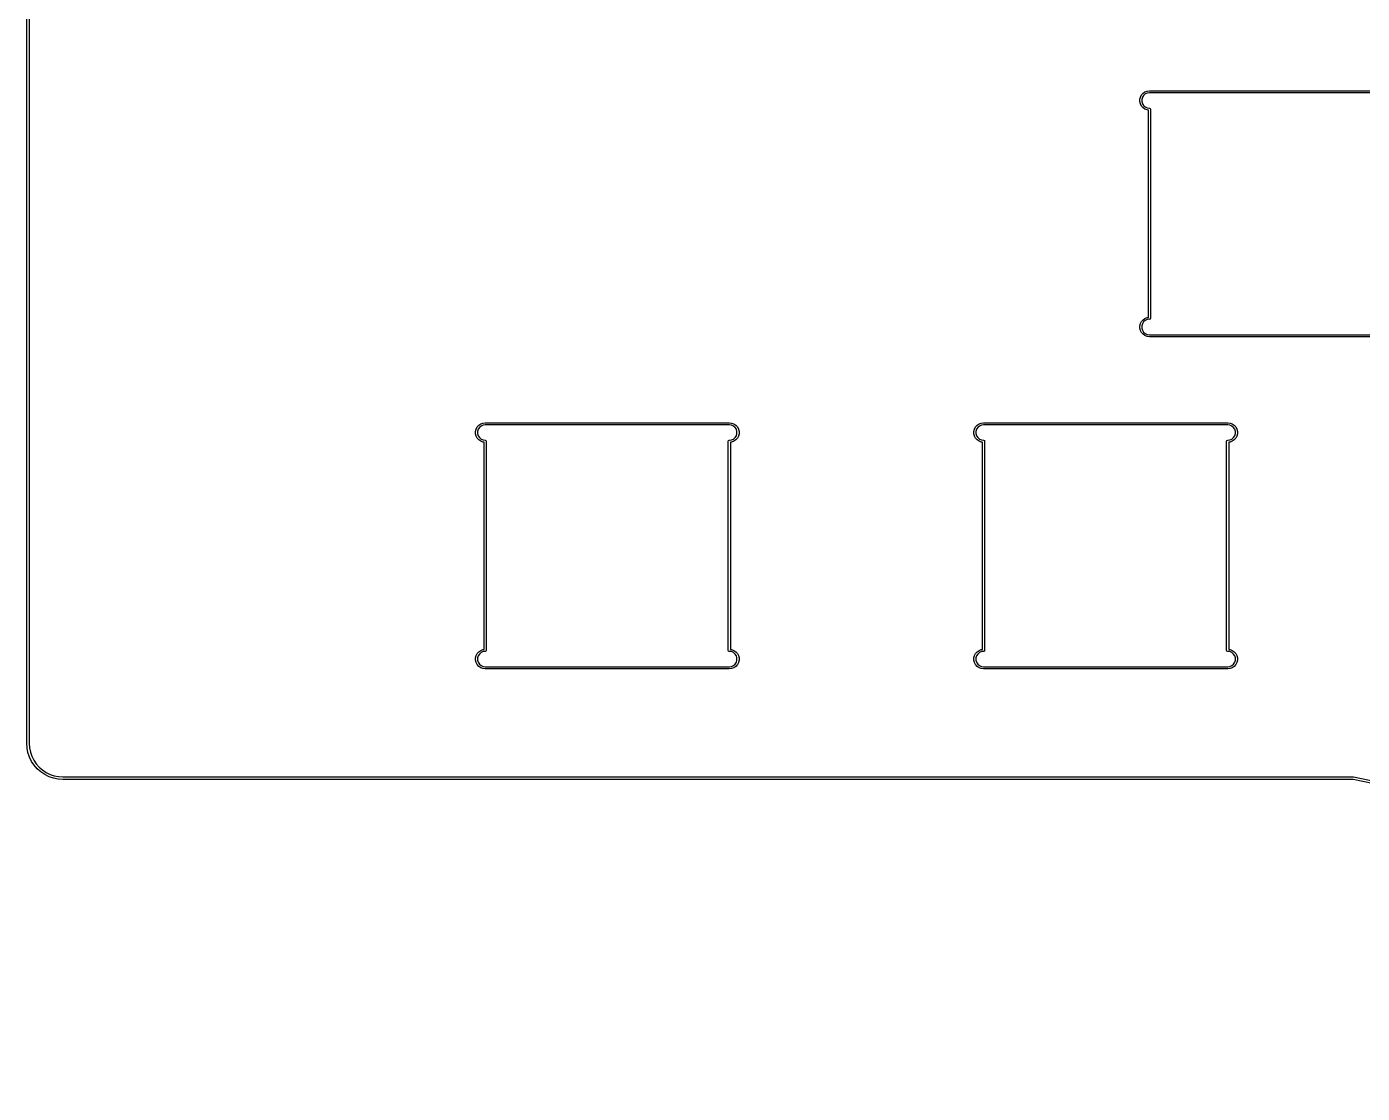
# Model space of a CAD drawing. Extents: x 11 to 430, y -338 to -15.
# Drawn here: x 11.4 to 88, y -337.6 to -276.4 of the extents above; entities that cross this region are included whole.
import ezdxf

# ---------------------------------------------------------------- set-up
doc = ezdxf.new("R2010")
doc.units = 0
doc.layers.add('BLACK', color=7, linetype='CONTINUOUS')

msp = doc.modelspace()

# ---------------------------------------------------------------- linework, layer by layer
at = {"layer": 'BLACK', "linetype": 'CONTINUOUS'}
for p, q in [((11.425, -317.5), (11.425, -234)), ((11.575, -234), (11.575, -317.5)), ((75.3414, -280.304), (75.431, -280.203)), ((75.431, -280.203), (75.5421, -280.126)), ((75.562, -280.248), (75.4663, -280.331)), ((75.5421, -280.126), (75.6683, -280.079)), ((75.6771, -280.196), (75.562, -280.248)), ((75.6683, -280.079), (75.8023, -280.062)), ((75.7942, -280.179), (75.6771, -280.196)), ((75.8023, -280.182), (75.7942, -280.179)), ((75.8023, -280.062), (75.8023, -280.062)), ((75.8023, -280.062), (89.7977, -280.062)), ((89.7977, -280.182), (75.8023, -280.182)), ((75.2464, -280.555), (75.2787, -280.424)), ((75.2464, -280.69), (75.2464, -280.555)), ((75.2787, -280.821), (75.2464, -280.69)), ((75.2787, -280.424), (75.3414, -280.304)), ((75.3414, -280.94), (75.2787, -280.821)), ((75.431, -281.041), (75.3414, -280.94)), ((75.3979, -280.438), (75.3623, -280.559)), ((75.3623, -280.559), (75.3623, -280.686)), ((75.3623, -280.686), (75.3979, -280.807)), ((75.4663, -280.331), (75.3979, -280.438)), ((75.3979, -280.807), (75.4663, -280.913)), ((75.4663, -280.913), (75.562, -280.996)), ((75.562, -280.996), (75.6771, -281.049)), ((75.5421, -281.118), (75.431, -281.041)), ((75.6683, -281.166), (75.5421, -281.118)), ((75.7423, -281.175), (75.6683, -281.166)), ((75.6771, -281.049), (75.7942, -281.066)), ((75.7423, -293.065), (75.7423, -281.175)), ((75.7942, -281.066), (75.8023, -281.062)), ((75.8023, -281.062), (75.8447, -281.08)), ((75.8447, -281.08), (75.8623, -281.122)), ((75.8623, -281.122), (75.8623, -293.118)), ((75.3414, -293.3), (75.431, -293.199)), ((75.431, -293.199), (75.5421, -293.122)), ((75.562, -293.244), (75.4663, -293.327)), ((75.5421, -293.122), (75.6683, -293.074)), ((75.6771, -293.191), (75.562, -293.244)), ((75.6683, -293.074), (75.7423, -293.065)), ((75.7942, -293.174), (75.6771, -293.191)), ((75.8023, -293.178), (75.7942, -293.174)), ((75.8447, -293.16), (75.8023, -293.178)), ((75.8623, -293.118), (75.8447, -293.16)), ((75.2464, -293.55), (75.2787, -293.419)), ((75.2464, -293.685), (75.2464, -293.55)), ((75.2787, -293.816), (75.2464, -293.685)), ((75.2787, -293.419), (75.3414, -293.3)), ((75.3414, -293.936), (75.2787, -293.816)), ((75.431, -294.037), (75.3414, -293.936)), ((75.3979, -293.433), (75.3623, -293.554)), ((75.3623, -293.554), (75.3623, -293.681)), ((75.3623, -293.681), (75.3979, -293.802)), ((75.4663, -293.327), (75.3979, -293.433)), ((75.3979, -293.802), (75.4663, -293.909)), ((75.5421, -294.114), (75.431, -294.037)), ((75.4663, -293.909), (75.562, -293.992)), ((75.562, -293.992), (75.6771, -294.044)), ((75.6771, -294.044), (75.7942, -294.061)), ((75.6683, -294.161), (75.5421, -294.114)), ((75.8023, -294.178), (75.6683, -294.161)), ((75.7942, -294.061), (75.8023, -294.058)), ((75.8023, -294.058), (89.7977, -294.058)), ((89.7977, -294.178), (75.8023, -294.178)), ((37.1912, -299.474), (37.2539, -299.354)), ((37.2539, -299.354), (37.3435, -299.253)), ((37.3789, -299.381), (37.3104, -299.488)), ((37.3435, -299.253), (37.4546, -299.176)), ((37.4745, -299.298), (37.3789, -299.381)), ((37.4546, -299.176), (37.5808, -299.129)), ((37.5896, -299.246), (37.4745, -299.298)), ((37.5808, -299.129), (37.7148, -299.112)), ((37.7067, -299.229), (37.5896, -299.246)), ((37.7148, -299.232), (37.7067, -299.229)), ((37.7148, -299.112), (37.7148, -299.112)), ((37.7148, -299.112), (51.7102, -299.112)), ((51.7102, -299.232), (37.7148, -299.232)), ((51.7102, -299.112), (51.8442, -299.129)), ((51.7183, -299.229), (51.7102, -299.232)), ((51.8354, -299.246), (51.7183, -299.229)), ((51.9505, -299.298), (51.8354, -299.246)), ((51.8442, -299.129), (51.9704, -299.176)), ((52.0462, -299.381), (51.9505, -299.298)), ((51.9704, -299.176), (52.0816, -299.253)), ((52.1146, -299.488), (52.0462, -299.381)), ((52.0816, -299.253), (52.1711, -299.354)), ((52.1711, -299.354), (52.2338, -299.474)), ((65.7662, -299.474), (65.8289, -299.354)), ((65.8289, -299.354), (65.9184, -299.253)), ((65.9538, -299.381), (65.8854, -299.488)), ((65.9184, -299.253), (66.0296, -299.176)), ((66.0495, -299.298), (65.9538, -299.381)), ((66.0296, -299.176), (66.1558, -299.129)), ((66.1646, -299.246), (66.0495, -299.298)), ((66.1558, -299.129), (66.2898, -299.112)), ((66.2817, -299.229), (66.1646, -299.246)), ((66.2898, -299.232), (66.2817, -299.229)), ((66.2898, -299.112), (66.2898, -299.112)), ((66.2898, -299.112), (80.2852, -299.112)), ((80.2852, -299.232), (66.2898, -299.232)), ((80.2852, -299.112), (80.4192, -299.129)), ((80.2933, -299.229), (80.2852, -299.232)), ((80.4104, -299.246), (80.2933, -299.229)), ((80.5255, -299.298), (80.4104, -299.246)), ((80.4192, -299.129), (80.5454, -299.176)), ((80.6211, -299.381), (80.5255, -299.298)), ((80.5454, -299.176), (80.6565, -299.253)), ((80.6896, -299.488), (80.6211, -299.381)), ((80.6565, -299.253), (80.7461, -299.354)), ((80.7461, -299.354), (80.8088, -299.474)), ((37.1589, -299.605), (37.1912, -299.474)), ((37.1589, -299.74), (37.1589, -299.605)), ((37.1912, -299.871), (37.1589, -299.74)), ((37.2539, -299.99), (37.1912, -299.871)), ((37.3435, -300.091), (37.2539, -299.99)), ((37.3104, -299.488), (37.2748, -299.609)), ((37.2748, -299.609), (37.2748, -299.736)), ((37.2748, -299.736), (37.3104, -299.857)), ((37.3104, -299.857), (37.3789, -299.963)), ((37.4546, -300.168), (37.3435, -300.091)), ((37.3789, -299.963), (37.4745, -300.046)), ((37.5808, -300.216), (37.4546, -300.168)), ((37.4745, -300.046), (37.5896, -300.099)), ((37.5896, -300.099), (37.7067, -300.116)), ((37.7067, -300.116), (37.7148, -300.112)), ((37.7148, -300.112), (37.7572, -300.13)), ((37.7572, -300.13), (37.7748, -300.172)), ((37.7748, -300.172), (37.7748, -312.168)), ((51.6502, -300.172), (51.6678, -300.13)), ((51.6502, -312.168), (51.6502, -300.172)), ((51.6678, -300.13), (51.7102, -300.112)), ((51.7102, -300.112), (51.7183, -300.116)), ((51.7183, -300.116), (51.8354, -300.099)), ((51.8354, -300.099), (51.9505, -300.046)), ((51.9704, -300.168), (51.8442, -300.216)), ((51.9505, -300.046), (52.0462, -299.963)), ((52.0816, -300.091), (51.9704, -300.168)), ((52.0462, -299.963), (52.1146, -299.857)), ((52.1711, -299.99), (52.0816, -300.091)), ((52.1502, -299.609), (52.1146, -299.488)), ((52.1146, -299.857), (52.1502, -299.736)), ((52.1502, -299.736), (52.1502, -299.609)), ((52.2338, -299.871), (52.1711, -299.99)), ((52.2338, -299.474), (52.2661, -299.605)), ((52.2661, -299.74), (52.2338, -299.871)), ((52.2661, -299.605), (52.2661, -299.74)), ((65.7339, -299.605), (65.7662, -299.474)), ((65.7339, -299.74), (65.7339, -299.605)), ((65.7662, -299.871), (65.7339, -299.74)), ((65.8289, -299.99), (65.7662, -299.871)), ((65.9184, -300.091), (65.8289, -299.99)), ((65.8854, -299.488), (65.8498, -299.609)), ((65.8498, -299.609), (65.8498, -299.736)), ((65.8498, -299.736), (65.8854, -299.857)), ((65.8854, -299.857), (65.9538, -299.963)), ((66.0296, -300.168), (65.9184, -300.091)), ((65.9538, -299.963), (66.0495, -300.046)), ((66.1558, -300.216), (66.0296, -300.168)), ((66.0495, -300.046), (66.1646, -300.099)), ((66.1646, -300.099), (66.2817, -300.116)), ((66.2817, -300.116), (66.2898, -300.112)), ((66.2898, -300.112), (66.3322, -300.13)), ((66.3322, -300.13), (66.3498, -300.172)), ((66.3498, -300.172), (66.3498, -312.168)), ((80.2252, -300.172), (80.2428, -300.13)), ((80.2252, -312.168), (80.2252, -300.172)), ((80.2428, -300.13), (80.2852, -300.112)), ((80.2852, -300.112), (80.2933, -300.116)), ((80.2933, -300.116), (80.4104, -300.099)), ((80.4104, -300.099), (80.5255, -300.046)), ((80.5454, -300.168), (80.4192, -300.216)), ((80.5255, -300.046), (80.6211, -299.963)), ((80.6565, -300.091), (80.5454, -300.168)), ((80.6211, -299.963), (80.6896, -299.857)), ((80.7461, -299.99), (80.6565, -300.091)), ((80.7252, -299.609), (80.6896, -299.488)), ((80.6896, -299.857), (80.7252, -299.736)), ((80.7252, -299.736), (80.7252, -299.609)), ((80.8088, -299.871), (80.7461, -299.99)), ((80.8088, -299.474), (80.8411, -299.605)), ((80.8411, -299.74), (80.8088, -299.871)), ((80.8411, -299.605), (80.8411, -299.74)), ((37.6548, -300.225), (37.5808, -300.216)), ((37.6548, -312.115), (37.6548, -300.225)), ((51.8442, -300.216), (51.7702, -300.225)), ((51.7702, -300.225), (51.7702, -312.115)), ((66.2298, -300.225), (66.1558, -300.216)), ((66.2298, -312.115), (66.2298, -300.225)), ((80.4192, -300.216), (80.3452, -300.225)), ((80.3452, -300.225), (80.3452, -312.115)), ((37.1912, -312.469), (37.2539, -312.35)), ((37.2539, -312.35), (37.3435, -312.249)), ((37.3789, -312.377), (37.3104, -312.483)), ((37.3435, -312.249), (37.4546, -312.172)), ((37.4745, -312.294), (37.3789, -312.377)), ((37.4546, -312.172), (37.5808, -312.124)), ((37.5896, -312.241), (37.4745, -312.294)), ((37.5808, -312.124), (37.6548, -312.115)), ((37.7067, -312.224), (37.5896, -312.241)), ((37.7148, -312.228), (37.7067, -312.224)), ((37.7572, -312.21), (37.7148, -312.228)), ((37.7748, -312.168), (37.7572, -312.21)), ((51.6678, -312.21), (51.6502, -312.168)), ((51.7102, -312.228), (51.6678, -312.21)), ((51.7183, -312.224), (51.7102, -312.228)), ((51.8354, -312.241), (51.7183, -312.224)), ((51.7702, -312.115), (51.8442, -312.124)), ((51.9505, -312.294), (51.8354, -312.241)), ((51.8442, -312.124), (51.9704, -312.172)), ((52.0462, -312.377), (51.9505, -312.294)), ((51.9704, -312.172), (52.0816, -312.249)), ((52.1146, -312.483), (52.0462, -312.377)), ((52.0816, -312.249), (52.1711, -312.35)), ((52.1711, -312.35), (52.2338, -312.469)), ((65.7662, -312.469), (65.8289, -312.35)), ((65.8289, -312.35), (65.9184, -312.249)), ((65.9538, -312.377), (65.8854, -312.483)), ((65.9184, -312.249), (66.0296, -312.172)), ((66.0495, -312.294), (65.9538, -312.377)), ((66.0296, -312.172), (66.1558, -312.124)), ((66.1646, -312.241), (66.0495, -312.294)), ((66.1558, -312.124), (66.2298, -312.115)), ((66.2817, -312.224), (66.1646, -312.241)), ((66.2898, -312.228), (66.2817, -312.224)), ((66.3322, -312.21), (66.2898, -312.228)), ((66.3498, -312.168), (66.3322, -312.21)), ((80.2428, -312.21), (80.2252, -312.168)), ((80.2852, -312.228), (80.2428, -312.21)), ((80.2933, -312.224), (80.2852, -312.228)), ((80.4104, -312.241), (80.2933, -312.224)), ((80.3452, -312.115), (80.4192, -312.124)), ((80.5255, -312.294), (80.4104, -312.241)), ((80.4192, -312.124), (80.5454, -312.172)), ((80.6211, -312.377), (80.5255, -312.294)), ((80.5454, -312.172), (80.6565, -312.249)), ((80.6896, -312.483), (80.6211, -312.377)), ((80.6565, -312.249), (80.7461, -312.35)), ((80.7461, -312.35), (80.8088, -312.469)), ((37.1589, -312.6), (37.1912, -312.469)), ((37.1589, -312.735), (37.1589, -312.6)), ((37.1912, -312.866), (37.1589, -312.735)), ((37.2539, -312.986), (37.1912, -312.866)), ((37.3435, -313.087), (37.2539, -312.986)), ((37.3104, -312.483), (37.2748, -312.604)), ((37.2748, -312.604), (37.2748, -312.731)), ((37.2748, -312.731), (37.3104, -312.852)), ((37.3104, -312.852), (37.3789, -312.959)), ((37.4546, -313.164), (37.3435, -313.087)), ((37.3789, -312.959), (37.4745, -313.042)), ((37.5808, -313.211), (37.4546, -313.164)), ((37.4745, -313.042), (37.5896, -313.094)), ((37.5896, -313.094), (37.7067, -313.111)), ((37.7067, -313.111), (37.7148, -313.108)), ((37.7148, -313.108), (51.7102, -313.108)), ((51.7102, -313.108), (51.7183, -313.111)), ((51.7183, -313.111), (51.8354, -313.094)), ((51.8354, -313.094), (51.9505, -313.042)), ((51.9704, -313.164), (51.8442, -313.211)), ((51.9505, -313.042), (52.0462, -312.959)), ((52.0816, -313.087), (51.9704, -313.164)), ((52.0462, -312.959), (52.1146, -312.852)), ((52.1711, -312.986), (52.0816, -313.087)), ((52.1502, -312.604), (52.1146, -312.483)), ((52.1146, -312.852), (52.1502, -312.731)), ((52.1502, -312.731), (52.1502, -312.604)), ((52.2338, -312.866), (52.1711, -312.986)), ((52.2338, -312.469), (52.2661, -312.6)), ((52.2661, -312.735), (52.2338, -312.866)), ((52.2661, -312.6), (52.2661, -312.735)), ((65.7339, -312.6), (65.7662, -312.469)), ((65.7339, -312.735), (65.7339, -312.6)), ((65.7662, -312.866), (65.7339, -312.735)), ((65.8289, -312.986), (65.7662, -312.866)), ((65.9184, -313.087), (65.8289, -312.986)), ((65.8854, -312.483), (65.8498, -312.604)), ((65.8498, -312.604), (65.8498, -312.731)), ((65.8498, -312.731), (65.8854, -312.852)), ((65.8854, -312.852), (65.9538, -312.959)), ((66.0296, -313.164), (65.9184, -313.087)), ((65.9538, -312.959), (66.0495, -313.042)), ((66.1558, -313.211), (66.0296, -313.164)), ((66.0495, -313.042), (66.1646, -313.094)), ((66.1646, -313.094), (66.2817, -313.111)), ((66.2817, -313.111), (66.2898, -313.108)), ((66.2898, -313.108), (80.2852, -313.108)), ((80.2852, -313.108), (80.2933, -313.111)), ((80.2933, -313.111), (80.4104, -313.094)), ((80.4104, -313.094), (80.5255, -313.042)), ((80.5454, -313.164), (80.4192, -313.211)), ((80.5255, -313.042), (80.6211, -312.959)), ((80.6565, -313.087), (80.5454, -313.164)), ((80.6211, -312.959), (80.6896, -312.852)), ((80.7461, -312.986), (80.6565, -313.087)), ((80.7252, -312.604), (80.6896, -312.483)), ((80.6896, -312.852), (80.7252, -312.731)), ((80.7252, -312.731), (80.7252, -312.604)), ((80.8088, -312.866), (80.7461, -312.986)), ((80.8088, -312.469), (80.8411, -312.6)), ((80.8411, -312.735), (80.8088, -312.866)), ((80.8411, -312.6), (80.8411, -312.735)), ((37.7148, -313.228), (37.5808, -313.211)), ((51.7102, -313.228), (37.7148, -313.228)), ((51.8442, -313.211), (51.7102, -313.228)), ((51.7102, -313.228), (51.7102, -313.228)), ((66.2898, -313.228), (66.1558, -313.211)), ((80.2852, -313.228), (66.2898, -313.228)), ((80.4192, -313.211), (80.2852, -313.228)), ((80.2852, -313.228), (80.2852, -313.228)), ((11.4428, -317.771), (11.425, -317.5)), ((11.4957, -318.037), (11.4428, -317.771)), ((11.575, -317.5), (11.572, -317.517)), ((11.572, -317.517), (11.5874, -317.752)), ((11.5874, -317.752), (11.6366, -317.999)), ((11.583, -318.294), (11.4957, -318.037)), ((11.703, -318.537), (11.583, -318.294)), ((11.6366, -317.999), (11.7177, -318.238)), ((11.8538, -318.763), (11.703, -318.537)), ((11.7177, -318.238), (11.8293, -318.465)), ((11.8293, -318.465), (11.9695, -318.674)), ((12.0328, -318.967), (11.8538, -318.763)), ((11.9695, -318.674), (12.1359, -318.864)), ((12.2368, -319.146), (12.0328, -318.967)), ((12.1359, -318.864), (12.3256, -319.03)), ((12.4625, -319.297), (12.2368, -319.146)), ((12.3256, -319.03), (12.5354, -319.171)), ((12.7059, -319.417), (12.4625, -319.297)), ((12.5354, -319.171), (12.7618, -319.282)), ((12.7618, -319.282), (13.0007, -319.363)), ((12.9629, -319.504), (12.7059, -319.417)), ((13.2292, -319.557), (12.9629, -319.504)), ((13.0007, -319.363), (13.2482, -319.413)), ((13.5, -319.575), (13.2292, -319.557)), ((13.2482, -319.413), (13.4894, -319.428)), ((13.4894, -319.428), (13.5, -319.425)), ((13.5, -319.425), (87.49, -319.425)), ((87.4821, -319.575), (13.5, -319.575)), ((172.124, -337.579), (87.4821, -319.575)), ((87.49, -319.425), (87.5021, -319.427)), ((87.5021, -319.427), (87.5056, -319.427)), ((87.5056, -319.427), (172.155, -337.432))]:
    msp.add_line(p, q, dxfattribs=at)

doc.saveas('drawing.dxf')
